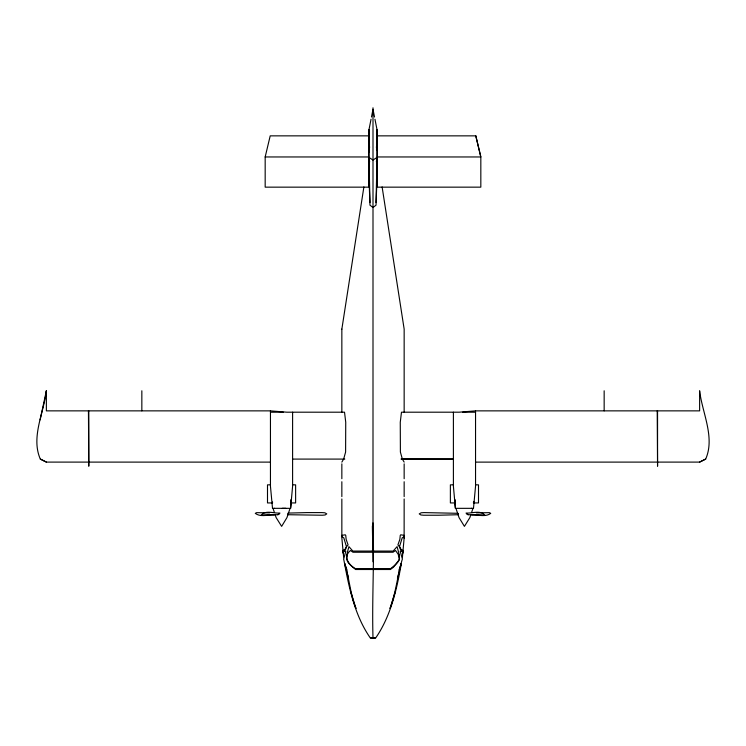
<?xml version="1.0" encoding="UTF-8"?>
<svg xmlns="http://www.w3.org/2000/svg" width="746" height="746" viewBox="0 0 746 746"><rect width="100%" height="100%" fill="white"/><g stroke="black" fill="none" stroke-linecap="round" stroke-linejoin="round"><path stroke-width="1.12" d="M369.009 152.081L369.009 129.552L371.042 119.229M376.357 146.878L376.991 150.244L376.991 129.552L374.958 119.229M453.4 412.193L453.4 486.261L454.911 502.935L450.379 502.935L450.379 484.844L453.4 484.844M376.991 129.552L376.991 178.508L376.021 205.187L373 207.5L369.979 205.187L369.009 178.443L369.009 148.575L369.018 150.207L369.643 146.878M376.982 150.207L376.991 148.575M376.031 202.548L376.991 158.898M343.775 559.463C348.848 586.654 354.35 615.217 370.492 638.212L373 638.156C371.862 599.775 374.445 561.197 373 522.918L373 107.788M402.737 553.663L403.082 550.408L400.49 549.606L399.651 546.893L397.907 544.925L399.856 539.33L400.257 535.423L400.714 534.798L404.155 535.358M291.052 503.41L290.604 508.334L291.182 501.974M404.127 538.22L404.155 498.962M404.155 537.903L402.29 558.717L400.201 551.219L400.807 550.809L402.905 551.779M473.486 508.371L475.547 486.261L475.547 410.869L699.627 410.86L699.627 390.773C702.173 412.79 715.237 437.287 705.679 459.07L699.627 462.1L475.547 462.119M474.083 501.974L473.99 502.935L478.503 502.935L478.503 484.844L475.547 484.844M369.009 166.927L369.615 161.136M341.845 329.173L363.889 186.92M390.037 608.447C395.986 592.585 397.413 575.651 402.225 559.463M373 522.918L372.385 526.48L373 561.747M371.48 117.029L373 109.336L374.52 117.029M398.951 570.121L401.32 563.566C396.788 589.471 390.727 616.392 375.508 638.212L373 638.156M270.453 462.119L46.373 462.1L40.321 459.079C30.763 437.287 43.828 412.79 46.373 390.773L46.373 410.86L270.453 410.869L286.8 412.193L344.521 412.202L345.734 422.236L345.603 452.076L343.664 459.032M40.135 419.867L46.373 390.773M265.175 156.968L270.201 135.856L368.683 135.856L368.683 187.153L265.175 187.153L265.175 156.958L368.683 156.958M397.413 578.253L401.32 563.584M369.009 164.707L369.391 163.318M395.184 591.951L390.121 608.195M470.903 514.526L469.859 517.612L464.422 526.368L459.051 517.612L455.946 508.343L471.873 508.334M471.593 512.465L472.983 508.343L471.453 508.334M399.371 547.032L402.197 537.885L404.155 536.635M343.664 459.088L341.845 462.119M343.132 552.143L346.526 546.893L343.803 537.885L341.845 536.635M277.782 514.721L279.936 513.071C274.006 513.537 265.874 509.928 261.324 514.908L278.016 514.712L279.573 513.63M376.021 158.059L373 160.054L369.979 158.059M699.627 462.1L705.679 459.07M341.845 535.358L345.286 534.798L345.743 535.423L346.144 539.33L348.093 544.925L346.349 546.893L345.51 549.606L342.918 550.408L343.263 553.663M475.547 410.869L459.2 412.193L401.479 412.202L400.266 422.236L400.397 452.076L402.336 459.032M274.164 514.936C268.066 514.591 260.513 517.407 255.272 513.36L256.615 512.651L269.595 512.847M476.405 512.847L489.385 512.651L490.728 513.36C485.487 517.407 477.934 514.591 471.836 514.936M274.547 508.334L273.017 508.343L274.407 512.465M274.127 508.334L285.839 508.334M371.331 637.597L370.492 637.597L375.508 637.597L373 637.597M475.799 135.856L377.317 135.856L377.317 187.153L480.825 187.153L480.825 156.958L475.799 135.856L480.825 156.968L377.317 156.958M270.453 412.202L283.275 412.202M462.725 412.202L475.547 412.202M292.6 459.088L344.801 459.088M401.199 459.088L453.4 459.088L401.199 459.032M270.453 484.844L267.497 484.844L267.497 502.935L272.01 502.935M292.6 484.844L295.621 484.844L295.621 502.935L291.089 502.935L292.6 486.261L292.6 412.193M372.58 550.147L371.956 551.07L352.839 551.07L348.904 546.622L346.442 555.891L347.431 554.744C344.083 561.206 351.525 565.972 355.618 569.506L390.382 569.506L393.487 567.184L399.436 559.453L398.178 554.231L395.539 550.511L393.011 552.236L374.119 552.236M373.42 550.147L374.044 551.07L393.161 551.07L397.096 546.622L399.558 555.891L398.569 554.744C402.094 560.945 394.354 565.319 390.717 568.592L355.282 568.592C348.932 565.002 342.694 556.786 350.461 550.511L352.989 552.236L371.881 552.236M282.286 508.324L290.054 508.343L286.949 517.612L281.634 526.368L276.141 517.612L275.097 514.526M40.321 459.07L46.373 462.1M466.427 513.63L467.984 514.712L484.676 514.908C480.126 509.928 471.994 513.537 466.064 513.071L468.218 514.721M399.474 546.893L402.868 552.143M402.336 459.088L404.155 462.119M355.963 608.447C350.219 593.984 349.389 578.374 344.68 563.622L347.049 570.121M355.879 608.195L350.816 591.951M344.68 563.584L348.587 578.243M376.385 161.136L376.991 164.707M343.095 551.779L345.193 550.809L345.799 551.219L343.775 558.735L341.845 537.903L341.845 498.962M382.111 186.92L404.155 329.098L404.155 412.202M376.609 163.318L376.991 166.927M272.514 508.371L270.453 486.261L270.453 410.869M454.818 501.974L454.911 502.935M454.948 503.41L455.396 508.334L454.883 502.692M369.009 158.898L369.969 202.548M369.009 129.552L369.018 150.207M657.552 410.86L657.552 466.222L657.217 410.86M604.157 390.783L604.157 410.86M473.486 501.965L473.486 502.935M455.396 499.904L455.396 502.935M404.155 463.844L404.155 478.718M404.155 481.739L404.155 496.603M373 524.466L373 551.667M341.845 329.098L341.845 412.202M341.845 463.844L341.845 478.718M341.845 481.739L341.845 496.603M290.604 499.904L290.604 502.935M272.514 501.965L272.514 502.935M141.843 390.783L141.843 410.86M88.783 410.86L88.783 466.222L88.448 410.86M457.876 513.304L458.249 514.721L438.676 515.234L423.597 515.234L420.875 514.973L419.224 513.882L421.164 512.791L423.961 512.605L457.876 513.304M288.254 513.91L287.751 514.721L322.403 515.234L325.125 514.973L326.776 513.882L324.836 512.791L322.039 512.605L306.96 512.595L288.068 513.089L288.254 513.91"/></g></svg>
